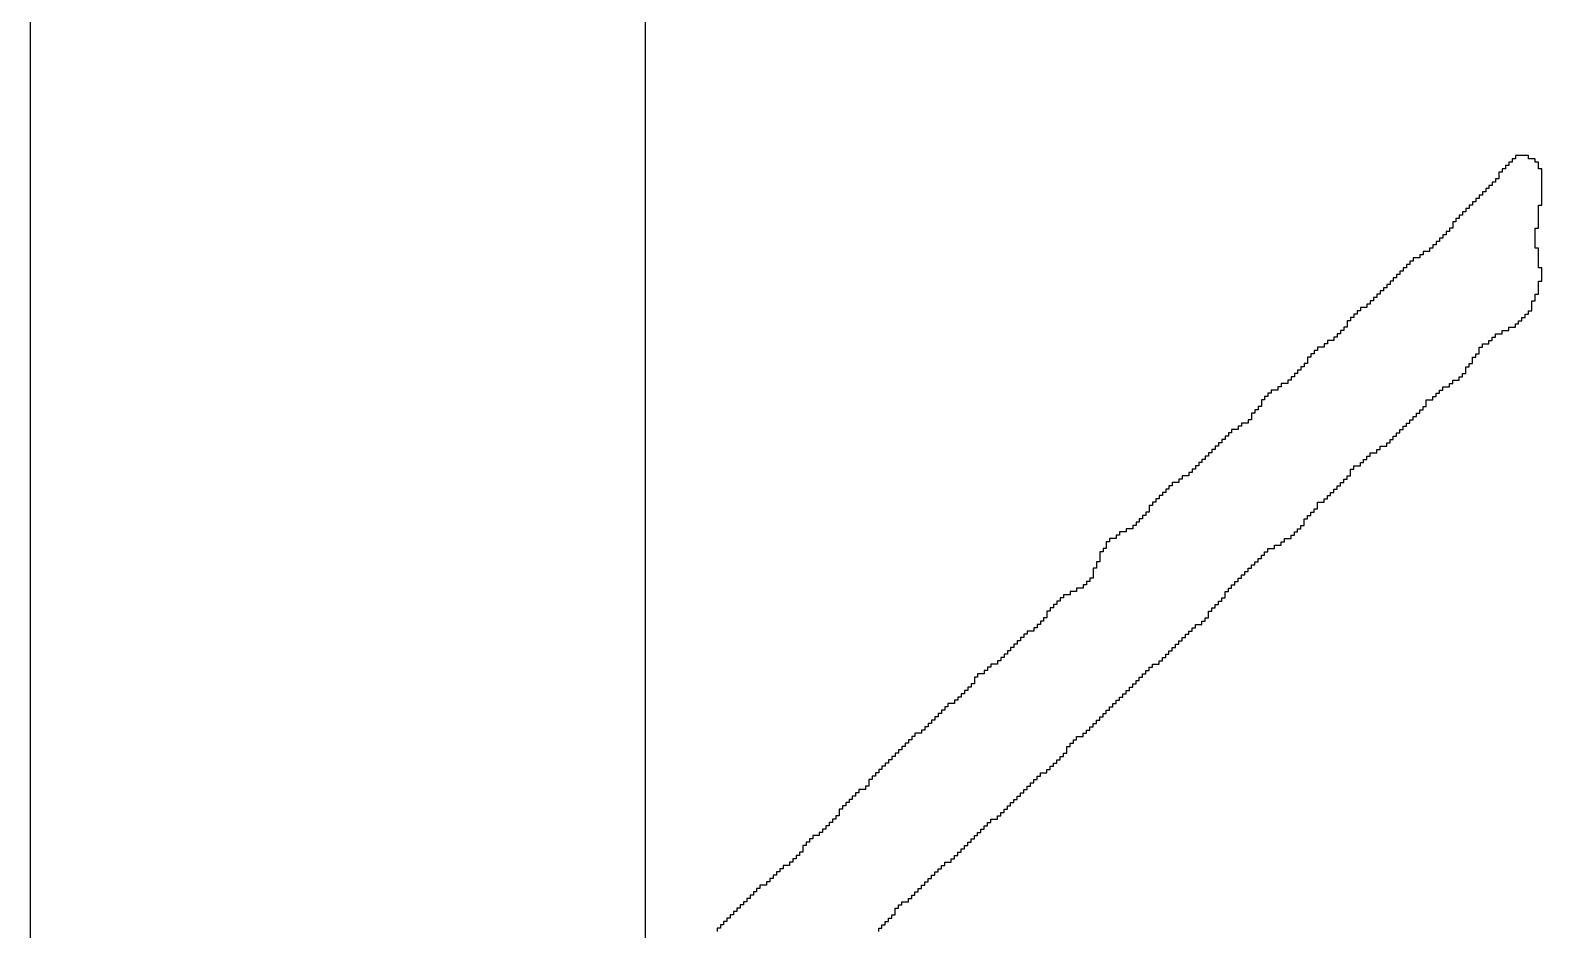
# Model space of a CAD drawing. Header units: millimetres. Extents: x 9.6 to 105, y 7.6 to 66.9.
# Drawn here: x 89.534 to 90.16, y 24.165 to 24.538 of the extents above; entities that cross this region are included whole.
import ezdxf

# ---------------------------------------------------------------- set-up
doc = ezdxf.new("R2010")
doc.units = ezdxf.units.MM
doc.layers.add('BottomOverlay', color=54, linetype='Continuous')
doc.layers.add('TopLayer', color=1, linetype='Continuous')

msp = doc.modelspace()

# ---------------------------------------------------------------- linework, layer by layer
at = {"layer": 'BottomOverlay'}
for p, q in [((90.15501, 24.48595), (90.14954, 24.48595)), ((90.14954, 24.48595), (90.14954, 24.48459)), ((90.15501, 24.48459), (90.15501, 24.48595)), ((90.14407, 24.47912), (90.1427, 24.47912)), ((90.1427, 24.47912), (90.1427, 24.47775)), ((90.14544, 24.48048), (90.14407, 24.48048)), ((90.14407, 24.48048), (90.14407, 24.47912)), ((90.1468, 24.48185), (90.14544, 24.48185)), ((90.14544, 24.48185), (90.14544, 24.48048)), ((90.14817, 24.48322), (90.1468, 24.48322)), ((90.1468, 24.48322), (90.1468, 24.48185)), ((90.14954, 24.48459), (90.14817, 24.48459)), ((90.14817, 24.48459), (90.14817, 24.48322)), ((90.15774, 24.48459), (90.15501, 24.48459)), ((90.15774, 24.48322), (90.15774, 24.48459)), ((90.15911, 24.48322), (90.15774, 24.48322)), ((90.15911, 24.48185), (90.15911, 24.48322)), ((90.15911, 24.48048), (90.15911, 24.48185)), ((90.16047, 24.48048), (90.15911, 24.48048)), ((90.16047, 24.47912), (90.16047, 24.48048)), ((90.16047, 24.47775), (90.16047, 24.47912)), ((90.13997, 24.47365), (90.1386, 24.47365)), ((90.1386, 24.47365), (90.1386, 24.47228)), ((90.14134, 24.47502), (90.13997, 24.47502)), ((90.13997, 24.47502), (90.13997, 24.47365)), ((90.1427, 24.47638), (90.14134, 24.47638)), ((90.14134, 24.47638), (90.14134, 24.47502)), ((90.1427, 24.47775), (90.1427, 24.47638)), ((90.16047, 24.47638), (90.16047, 24.47775)), ((90.16047, 24.47502), (90.16047, 24.47638)), ((90.16047, 24.47365), (90.16047, 24.47502)), ((90.16047, 24.47228), (90.16047, 24.47365)), ((90.13313, 24.46681), (90.13177, 24.46681)), ((90.13177, 24.46681), (90.13177, 24.46545)), ((90.1345, 24.46818), (90.13313, 24.46818)), ((90.13313, 24.46818), (90.13313, 24.46681)), ((90.13587, 24.46955), (90.1345, 24.46955)), ((90.1345, 24.46955), (90.1345, 24.46818)), ((90.13723, 24.47092), (90.13587, 24.47092)), ((90.13587, 24.47092), (90.13587, 24.46955)), ((90.1386, 24.47228), (90.13723, 24.47228)), ((90.13723, 24.47228), (90.13723, 24.47092)), ((90.16047, 24.47092), (90.16047, 24.47228)), ((90.16047, 24.46955), (90.16047, 24.47092)), ((90.16047, 24.46818), (90.16047, 24.46955)), ((90.16047, 24.46681), (90.16047, 24.46818)), ((90.16047, 24.46545), (90.16047, 24.46681)), ((90.1263, 24.45998), (90.12493, 24.45998)), ((90.12493, 24.45998), (90.12493, 24.45861)), ((90.12767, 24.46135), (90.1263, 24.46135)), ((90.1263, 24.46135), (90.1263, 24.45998)), ((90.12903, 24.46271), (90.12767, 24.46271)), ((90.12767, 24.46271), (90.12767, 24.46135)), ((90.1304, 24.46408), (90.12903, 24.46408)), ((90.12903, 24.46408), (90.12903, 24.46271)), ((90.13177, 24.46545), (90.1304, 24.46545)), ((90.1304, 24.46545), (90.1304, 24.46408)), ((90.15911, 24.46408), (90.15911, 24.46545)), ((90.15911, 24.46545), (90.16047, 24.46545)), ((90.15911, 24.46271), (90.15911, 24.46408)), ((90.15911, 24.46135), (90.15911, 24.46271)), ((90.15911, 24.45998), (90.15911, 24.46135)), ((90.15911, 24.45861), (90.15911, 24.45998)), ((90.1222, 24.45451), (90.12083, 24.45451)), ((90.12083, 24.45451), (90.12083, 24.45314)), ((90.12356, 24.45588), (90.1222, 24.45588)), ((90.1222, 24.45588), (90.1222, 24.45451)), ((90.12493, 24.45861), (90.12356, 24.45861)), ((90.12356, 24.45861), (90.12356, 24.45725)), ((90.12356, 24.45725), (90.12356, 24.45588)), ((90.15774, 24.45451), (90.15774, 24.45588)), ((90.15774, 24.45588), (90.15911, 24.45588)), ((90.15774, 24.45314), (90.15774, 24.45451)), ((90.15911, 24.45725), (90.15911, 24.45861)), ((90.15911, 24.45588), (90.15911, 24.45725)), ((90.11536, 24.44768), (90.114, 24.44768)), ((90.114, 24.44768), (90.114, 24.44631)), ((90.11673, 24.44904), (90.11536, 24.44904)), ((90.11536, 24.44904), (90.11536, 24.44768)), ((90.1181, 24.45041), (90.11673, 24.45041)), ((90.11673, 24.45041), (90.11673, 24.44904)), ((90.11946, 24.45178), (90.1181, 24.45178)), ((90.1181, 24.45178), (90.1181, 24.45041)), ((90.12083, 24.45314), (90.11946, 24.45314)), ((90.11946, 24.45314), (90.11946, 24.45178)), ((90.15774, 24.45178), (90.15774, 24.45314)), ((90.15774, 24.45041), (90.15774, 24.45178)), ((90.15774, 24.44904), (90.15774, 24.45041)), ((90.15774, 24.44768), (90.15774, 24.44904)), ((90.15911, 24.44768), (90.15774, 24.44768)), ((90.15911, 24.44631), (90.15911, 24.44768)), ((90.10716, 24.44221), (90.10579, 24.44221)), ((90.10579, 24.44221), (90.10579, 24.44084)), ((90.10989, 24.44358), (90.10716, 24.44358)), ((90.10716, 24.44358), (90.10716, 24.44221)), ((90.11126, 24.44494), (90.10989, 24.44494)), ((90.10989, 24.44494), (90.10989, 24.44358)), ((90.114, 24.44631), (90.11126, 24.44631)), ((90.11126, 24.44631), (90.11126, 24.44494)), ((90.15911, 24.44494), (90.15911, 24.44631)), ((90.15911, 24.44358), (90.15911, 24.44494)), ((90.15911, 24.44221), (90.15911, 24.44358)), ((90.15911, 24.44084), (90.15911, 24.44221)), ((90.10033, 24.43537), (90.09896, 24.43537)), ((90.09896, 24.43537), (90.09896, 24.434)), ((90.10169, 24.43674), (90.10033, 24.43674)), ((90.10033, 24.43674), (90.10033, 24.43537)), ((90.10306, 24.43811), (90.10169, 24.43811)), ((90.10169, 24.43811), (90.10169, 24.43674)), ((90.10443, 24.43947), (90.10306, 24.43947)), ((90.10306, 24.43947), (90.10306, 24.43811)), ((90.10579, 24.44084), (90.10443, 24.44084)), ((90.10443, 24.44084), (90.10443, 24.43947)), ((90.15911, 24.43947), (90.15911, 24.44084)), ((90.16047, 24.43947), (90.15911, 24.43947)), ((90.16047, 24.43811), (90.16047, 24.43947)), ((90.16047, 24.43674), (90.16047, 24.43811)), ((90.16047, 24.43537), (90.16047, 24.43674)), ((90.16047, 24.434), (90.16047, 24.43537)), ((90.09349, 24.42854), (90.09212, 24.42854)), ((90.09212, 24.42854), (90.09212, 24.42717)), ((90.09486, 24.42991), (90.09349, 24.42991)), ((90.09349, 24.42991), (90.09349, 24.42854)), ((90.09622, 24.43127), (90.09486, 24.43127)), ((90.09486, 24.43127), (90.09486, 24.42991)), ((90.09759, 24.43264), (90.09622, 24.43264)), ((90.09622, 24.43264), (90.09622, 24.43127)), ((90.09896, 24.434), (90.09759, 24.434)), ((90.09759, 24.434), (90.09759, 24.43264)), ((90.15774, 24.42717), (90.15774, 24.42854)), ((90.15774, 24.42854), (90.15911, 24.42854)), ((90.15911, 24.43264), (90.15911, 24.434)), ((90.15911, 24.434), (90.16047, 24.434)), ((90.15911, 24.43127), (90.15911, 24.43264)), ((90.15911, 24.42991), (90.15911, 24.43127)), ((90.15911, 24.42854), (90.15911, 24.42991)), ((90.08802, 24.42307), (90.08529, 24.42307)), ((90.08529, 24.42307), (90.08529, 24.4217)), ((90.08939, 24.42444), (90.08802, 24.42444)), ((90.08802, 24.42444), (90.08802, 24.42307)), ((90.09076, 24.4258), (90.08939, 24.4258)), ((90.08939, 24.4258), (90.08939, 24.42444)), ((90.09212, 24.42717), (90.09076, 24.42717)), ((90.09076, 24.42717), (90.09076, 24.4258)), ((90.15637, 24.42444), (90.15637, 24.4258)), ((90.15637, 24.4258), (90.15774, 24.4258)), ((90.15637, 24.42307), (90.15637, 24.42444)), ((90.15637, 24.4217), (90.15637, 24.42307)), ((90.15774, 24.4258), (90.15774, 24.42717)), ((90.08119, 24.4176), (90.07982, 24.4176)), ((90.07982, 24.4176), (90.07982, 24.41624)), ((90.07982, 24.41624), (90.07982, 24.41487)), ((90.08255, 24.41897), (90.08119, 24.41897)), ((90.08119, 24.41897), (90.08119, 24.4176)), ((90.08392, 24.42033), (90.08255, 24.42033)), ((90.08255, 24.42033), (90.08255, 24.41897)), ((90.08529, 24.4217), (90.08392, 24.4217)), ((90.08392, 24.4217), (90.08392, 24.42033)), ((90.14954, 24.41487), (90.14954, 24.41624)), ((90.14954, 24.41624), (90.1509, 24.41624)), ((90.1509, 24.41624), (90.1509, 24.4176)), ((90.1509, 24.4176), (90.15227, 24.4176)), ((90.15227, 24.4176), (90.15227, 24.41897)), ((90.15227, 24.41897), (90.15364, 24.41897)), ((90.15364, 24.41897), (90.15364, 24.42033)), ((90.15364, 24.42033), (90.15501, 24.42033)), ((90.15501, 24.42033), (90.15501, 24.4217)), ((90.15501, 24.4217), (90.15637, 24.4217)), ((90.07572, 24.41077), (90.07435, 24.41077)), ((90.07435, 24.41077), (90.07435, 24.4094)), ((90.07709, 24.41213), (90.07572, 24.41213)), ((90.07572, 24.41213), (90.07572, 24.41077)), ((90.07845, 24.4135), (90.07709, 24.4135)), ((90.07709, 24.4135), (90.07709, 24.41213)), ((90.07982, 24.41487), (90.07845, 24.41487)), ((90.07845, 24.41487), (90.07845, 24.4135)), ((90.13997, 24.4094), (90.13997, 24.41077)), ((90.13997, 24.41077), (90.14134, 24.41077)), ((90.14134, 24.41077), (90.14134, 24.41213)), ((90.14134, 24.41213), (90.14407, 24.41213)), ((90.14407, 24.41213), (90.14407, 24.4135)), ((90.14407, 24.4135), (90.1468, 24.4135)), ((90.1468, 24.4135), (90.1468, 24.41487)), ((90.1468, 24.41487), (90.14954, 24.41487)), ((90.06615, 24.40393), (90.06478, 24.40393)), ((90.06478, 24.40393), (90.06478, 24.40256)), ((90.06752, 24.4053), (90.06615, 24.4053)), ((90.06615, 24.4053), (90.06615, 24.40393)), ((90.07025, 24.40666), (90.06752, 24.40666)), ((90.06752, 24.40666), (90.06752, 24.4053)), ((90.07162, 24.40803), (90.07025, 24.40803)), ((90.07025, 24.40803), (90.07025, 24.40666)), ((90.07435, 24.4094), (90.07162, 24.4094)), ((90.07162, 24.4094), (90.07162, 24.40803)), ((90.13313, 24.40256), (90.13313, 24.40393)), ((90.13313, 24.40393), (90.1345, 24.40393)), ((90.1345, 24.4053), (90.1345, 24.40666)), ((90.1345, 24.40666), (90.13587, 24.40666)), ((90.1345, 24.40393), (90.1345, 24.4053)), ((90.13587, 24.40666), (90.13587, 24.40803)), ((90.13587, 24.40803), (90.1386, 24.40803)), ((90.1386, 24.40803), (90.1386, 24.4094)), ((90.1386, 24.4094), (90.13997, 24.4094)), ((90.06205, 24.39846), (90.06068, 24.39846)), ((90.06068, 24.39846), (90.06068, 24.3971)), ((90.06342, 24.39983), (90.06205, 24.39983)), ((90.06205, 24.39983), (90.06205, 24.39846)), ((90.06478, 24.40256), (90.06342, 24.40256)), ((90.06342, 24.40256), (90.06342, 24.4012)), ((90.06342, 24.4012), (90.06342, 24.39983)), ((90.12903, 24.3971), (90.12903, 24.39846)), ((90.12903, 24.39846), (90.1304, 24.39846)), ((90.1304, 24.39846), (90.1304, 24.39983)), ((90.1304, 24.39983), (90.13177, 24.39983)), ((90.13177, 24.4012), (90.13177, 24.40256)), ((90.13177, 24.40256), (90.13313, 24.40256)), ((90.13177, 24.39983), (90.13177, 24.4012)), ((90.05521, 24.39163), (90.05248, 24.39163)), ((90.05248, 24.39163), (90.05248, 24.39026)), ((90.05658, 24.393), (90.05521, 24.393)), ((90.05521, 24.393), (90.05521, 24.39163)), ((90.05795, 24.39436), (90.05658, 24.39436)), ((90.05658, 24.39436), (90.05658, 24.393)), ((90.05931, 24.39573), (90.05795, 24.39573)), ((90.05795, 24.39573), (90.05795, 24.39436)), ((90.06068, 24.3971), (90.05931, 24.3971)), ((90.05931, 24.3971), (90.05931, 24.39573)), ((90.1222, 24.39026), (90.1222, 24.39163)), ((90.1222, 24.39163), (90.12356, 24.39163)), ((90.12356, 24.39163), (90.12356, 24.393)), ((90.12356, 24.393), (90.1263, 24.393)), ((90.1263, 24.393), (90.1263, 24.39436)), ((90.1263, 24.39436), (90.12767, 24.39436)), ((90.12767, 24.39436), (90.12767, 24.39573)), ((90.12767, 24.39573), (90.12903, 24.39573)), ((90.12903, 24.39573), (90.12903, 24.3971)), ((90.04564, 24.38479), (90.04428, 24.38479)), ((90.04428, 24.38479), (90.04428, 24.38343)), ((90.04701, 24.38616), (90.04564, 24.38616)), ((90.04564, 24.38616), (90.04564, 24.38479)), ((90.04838, 24.38753), (90.04701, 24.38753)), ((90.04701, 24.38753), (90.04701, 24.38616)), ((90.05111, 24.38889), (90.04838, 24.38889)), ((90.04838, 24.38889), (90.04838, 24.38753)), ((90.05248, 24.39026), (90.05111, 24.39026)), ((90.05111, 24.39026), (90.05111, 24.38889)), ((90.11263, 24.38343), (90.11263, 24.38479)), ((90.11263, 24.38479), (90.11536, 24.38479)), ((90.11536, 24.38479), (90.11536, 24.38616)), ((90.11536, 24.38616), (90.11673, 24.38616)), ((90.11673, 24.38616), (90.11673, 24.38753)), ((90.11673, 24.38753), (90.1181, 24.38753)), ((90.1181, 24.38753), (90.1181, 24.38889)), ((90.1181, 24.38889), (90.11946, 24.38889)), ((90.11946, 24.38889), (90.11946, 24.39026)), ((90.11946, 24.39026), (90.1222, 24.39026)), ((90.04154, 24.37933), (90.04018, 24.37933)), ((90.04018, 24.37933), (90.04018, 24.37796)), ((90.04291, 24.38069), (90.04154, 24.38069)), ((90.04154, 24.38069), (90.04154, 24.37933)), ((90.04428, 24.38206), (90.04291, 24.38206)), ((90.04291, 24.38206), (90.04291, 24.38069)), ((90.04428, 24.38343), (90.04428, 24.38206)), ((90.10853, 24.37796), (90.10853, 24.37933)), ((90.10853, 24.37933), (90.10989, 24.37933)), ((90.10989, 24.37933), (90.10989, 24.38069)), ((90.10989, 24.38069), (90.11126, 24.38069)), ((90.11126, 24.38069), (90.11126, 24.38206)), ((90.11126, 24.38206), (90.11263, 24.38206)), ((90.11263, 24.38206), (90.11263, 24.38343)), ((90.03471, 24.37249), (90.03197, 24.37249)), ((90.03197, 24.37249), (90.03197, 24.37112)), ((90.03608, 24.37386), (90.03471, 24.37386)), ((90.03471, 24.37386), (90.03471, 24.37249)), ((90.03881, 24.37522), (90.03608, 24.37522)), ((90.03608, 24.37522), (90.03608, 24.37386)), ((90.04018, 24.37659), (90.03881, 24.37659)), ((90.03881, 24.37659), (90.03881, 24.37522)), ((90.04018, 24.37796), (90.04018, 24.37659)), ((90.10169, 24.37112), (90.10169, 24.37249)), ((90.10169, 24.37249), (90.10306, 24.37249)), ((90.10306, 24.37249), (90.10306, 24.37386)), ((90.10306, 24.37386), (90.10443, 24.37386)), ((90.10443, 24.37386), (90.10443, 24.37522)), ((90.10443, 24.37522), (90.10579, 24.37522)), ((90.10579, 24.37522), (90.10579, 24.37659)), ((90.10579, 24.37659), (90.10716, 24.37659)), ((90.10716, 24.37659), (90.10716, 24.37796)), ((90.10716, 24.37796), (90.10853, 24.37796)), ((90.02787, 24.36702), (90.02651, 24.36702)), ((90.02651, 24.36702), (90.02651, 24.36566)), ((90.02924, 24.36839), (90.02787, 24.36839)), ((90.02787, 24.36839), (90.02787, 24.36702)), ((90.03061, 24.36976), (90.02924, 24.36976)), ((90.02924, 24.36976), (90.02924, 24.36839)), ((90.03197, 24.37112), (90.03061, 24.37112)), ((90.03061, 24.37112), (90.03061, 24.36976)), ((90.09622, 24.36566), (90.09622, 24.36702)), ((90.09622, 24.36702), (90.09759, 24.36702)), ((90.09759, 24.36702), (90.09759, 24.36839)), ((90.09759, 24.36839), (90.09896, 24.36839)), ((90.09896, 24.36839), (90.09896, 24.36976)), ((90.09896, 24.36976), (90.10033, 24.36976)), ((90.10033, 24.36976), (90.10033, 24.37112)), ((90.10033, 24.37112), (90.10169, 24.37112)), ((90.02104, 24.36019), (90.01967, 24.36019)), ((90.01967, 24.36019), (90.01967, 24.35882)), ((90.02241, 24.36155), (90.02104, 24.36155)), ((90.02104, 24.36155), (90.02104, 24.36019)), ((90.02377, 24.36292), (90.02241, 24.36292)), ((90.02241, 24.36292), (90.02241, 24.36155)), ((90.02514, 24.36429), (90.02377, 24.36429)), ((90.02377, 24.36429), (90.02377, 24.36292)), ((90.02651, 24.36566), (90.02514, 24.36566)), ((90.02514, 24.36566), (90.02514, 24.36429)), ((90.08665, 24.35882), (90.08665, 24.36019)), ((90.08665, 24.36019), (90.08802, 24.36019)), ((90.08802, 24.36019), (90.08802, 24.36155)), ((90.08802, 24.36155), (90.08939, 24.36155)), ((90.08939, 24.36155), (90.08939, 24.36292)), ((90.08939, 24.36292), (90.09212, 24.36292)), ((90.09212, 24.36292), (90.09212, 24.36429)), ((90.09212, 24.36429), (90.09349, 24.36429)), ((90.09349, 24.36429), (90.09349, 24.36566)), ((90.09349, 24.36566), (90.09622, 24.36566)), ((90.0142, 24.35335), (90.01147, 24.35335)), ((90.01147, 24.35335), (90.01147, 24.35199)), ((90.01557, 24.35472), (90.0142, 24.35472)), ((90.0142, 24.35472), (90.0142, 24.35335)), ((90.01694, 24.35609), (90.01557, 24.35609)), ((90.01557, 24.35609), (90.01557, 24.35472)), ((90.0183, 24.35745), (90.01694, 24.35745)), ((90.01694, 24.35745), (90.01694, 24.35609)), ((90.01967, 24.35882), (90.0183, 24.35882)), ((90.0183, 24.35882), (90.0183, 24.35745)), ((90.07982, 24.35199), (90.07982, 24.35335)), ((90.07982, 24.35335), (90.08119, 24.35335)), ((90.08119, 24.35472), (90.08119, 24.35609)), ((90.08119, 24.35609), (90.08255, 24.35609)), ((90.08119, 24.35335), (90.08119, 24.35472)), ((90.08255, 24.35609), (90.08255, 24.35745)), ((90.08255, 24.35745), (90.08529, 24.35745)), ((90.08529, 24.35745), (90.08529, 24.35882)), ((90.08529, 24.35882), (90.08665, 24.35882)), ((90.006, 24.34788), (90.00463, 24.34788)), ((90.00463, 24.34788), (90.00463, 24.34652)), ((90.00737, 24.34925), (90.006, 24.34925)), ((90.006, 24.34925), (90.006, 24.34788)), ((90.0101, 24.35062), (90.00737, 24.35062)), ((90.00737, 24.35062), (90.00737, 24.34925)), ((90.01147, 24.35199), (90.0101, 24.35199)), ((90.0101, 24.35199), (90.0101, 24.35062)), ((90.07435, 24.34652), (90.07435, 24.34788)), ((90.07435, 24.34788), (90.07572, 24.34788)), ((90.07572, 24.34788), (90.07572, 24.34925)), ((90.07572, 24.34925), (90.07709, 24.34925)), ((90.07709, 24.34925), (90.07709, 24.35062)), ((90.07709, 24.35062), (90.07845, 24.35062)), ((90.07845, 24.35062), (90.07845, 24.35199)), ((90.07845, 24.35199), (90.07982, 24.35199)), ((89.99917, 24.34105), (89.9978, 24.34105)), ((89.9978, 24.34105), (89.9978, 24.33968)), ((90.00053, 24.34242), (89.99917, 24.34242)), ((89.99917, 24.34242), (89.99917, 24.34105)), ((90.0019, 24.34378), (90.00053, 24.34378)), ((90.00053, 24.34378), (90.00053, 24.34242)), ((90.00327, 24.34515), (90.0019, 24.34515)), ((90.0019, 24.34515), (90.0019, 24.34378)), ((90.00463, 24.34652), (90.00327, 24.34652)), ((90.00327, 24.34652), (90.00327, 24.34515)), ((90.06752, 24.34105), (90.06752, 24.34242)), ((90.06752, 24.34242), (90.07025, 24.34242)), ((90.06752, 24.33968), (90.06752, 24.34105)), ((90.07025, 24.34242), (90.07025, 24.34378)), ((90.07025, 24.34378), (90.07162, 24.34378)), ((90.07162, 24.34378), (90.07162, 24.34515)), ((90.07162, 24.34515), (90.07298, 24.34515)), ((90.07298, 24.34515), (90.07298, 24.34652)), ((90.07298, 24.34652), (90.07435, 24.34652)), ((89.99507, 24.33558), (89.9937, 24.33558)), ((89.9937, 24.33558), (89.9937, 24.33421)), ((89.99643, 24.33695), (89.99507, 24.33695)), ((89.99507, 24.33695), (89.99507, 24.33558)), ((89.9978, 24.33832), (89.99643, 24.33832)), ((89.99643, 24.33832), (89.99643, 24.33695)), ((89.9978, 24.33968), (89.9978, 24.33832)), ((90.06205, 24.33421), (90.06205, 24.33558)), ((90.06205, 24.33558), (90.06342, 24.33558)), ((90.06342, 24.33558), (90.06342, 24.33695)), ((90.06342, 24.33695), (90.06478, 24.33695)), ((90.06478, 24.33695), (90.06478, 24.33832)), ((90.06478, 24.33832), (90.06615, 24.33832)), ((90.06615, 24.33832), (90.06615, 24.33968)), ((90.06615, 24.33968), (90.06752, 24.33968)), ((89.9855, 24.32874), (89.98413, 24.32874)), ((89.98413, 24.32874), (89.98413, 24.32738)), ((89.98823, 24.33011), (89.9855, 24.33011)), ((89.9855, 24.33011), (89.9855, 24.32874)), ((89.99096, 24.33148), (89.98823, 24.33148)), ((89.98823, 24.33148), (89.98823, 24.33011)), ((89.99233, 24.33285), (89.99096, 24.33285)), ((89.99096, 24.33285), (89.99096, 24.33148)), ((89.9937, 24.33421), (89.99233, 24.33421)), ((89.99233, 24.33421), (89.99233, 24.33285)), ((90.05658, 24.32738), (90.05658, 24.32874)), ((90.05658, 24.32874), (90.05795, 24.32874)), ((90.05795, 24.32874), (90.05795, 24.33011)), ((90.05795, 24.33011), (90.05931, 24.33011)), ((90.05931, 24.33011), (90.05931, 24.33148)), ((90.05931, 24.33148), (90.06068, 24.33148)), ((90.06068, 24.33148), (90.06068, 24.33285)), ((90.06068, 24.33285), (90.06205, 24.33285)), ((90.06205, 24.33285), (90.06205, 24.33421)), ((89.98003, 24.32328), (89.97866, 24.32328)), ((89.97866, 24.32328), (89.97866, 24.32191)), ((89.98139, 24.32601), (89.98003, 24.32601)), ((89.98003, 24.32601), (89.98003, 24.32465)), ((89.98003, 24.32465), (89.98003, 24.32328)), ((89.98413, 24.32738), (89.98139, 24.32738)), ((89.98139, 24.32738), (89.98139, 24.32601)), ((90.04701, 24.32191), (90.04701, 24.32328)), ((90.04701, 24.32328), (90.04975, 24.32328)), ((90.04975, 24.32328), (90.04975, 24.32465)), ((90.04975, 24.32465), (90.05248, 24.32465)), ((90.05248, 24.32465), (90.05248, 24.32601)), ((90.05248, 24.32601), (90.05385, 24.32601)), ((90.05385, 24.32601), (90.05385, 24.32738)), ((90.05385, 24.32738), (90.05658, 24.32738)), ((89.9773, 24.31781), (89.97593, 24.31781)), ((89.97593, 24.31781), (89.97593, 24.31644)), ((89.97593, 24.31644), (89.97593, 24.31507)), ((89.97866, 24.32191), (89.9773, 24.32191)), ((89.9773, 24.32191), (89.9773, 24.32054)), ((89.9773, 24.32054), (89.9773, 24.31918)), ((89.9773, 24.31918), (89.9773, 24.31781)), ((90.04018, 24.31507), (90.04018, 24.31644)), ((90.04018, 24.31644), (90.04154, 24.31644)), ((90.04154, 24.31644), (90.04154, 24.31781)), ((90.04154, 24.31781), (90.04291, 24.31781)), ((90.04291, 24.31781), (90.04291, 24.31918)), ((90.04291, 24.31918), (90.04428, 24.31918)), ((90.04428, 24.31918), (90.04428, 24.32054)), ((90.04428, 24.32054), (90.04564, 24.32054)), ((90.04564, 24.32054), (90.04564, 24.32191)), ((90.04564, 24.32191), (90.04701, 24.32191)), ((89.97319, 24.30961), (89.97183, 24.30961)), ((89.97183, 24.30961), (89.97183, 24.30824)), ((89.97456, 24.31097), (89.97319, 24.31097)), ((89.97319, 24.31097), (89.97319, 24.30961)), ((89.97593, 24.31507), (89.97456, 24.31507)), ((89.97456, 24.31507), (89.97456, 24.31371)), ((89.97456, 24.31371), (89.97456, 24.31234)), ((89.97456, 24.31234), (89.97456, 24.31097)), ((90.03334, 24.30824), (90.03334, 24.30961)), ((90.03334, 24.30961), (90.03471, 24.30961)), ((90.03471, 24.30961), (90.03471, 24.31097)), ((90.03471, 24.31097), (90.03608, 24.31097)), ((90.03608, 24.31097), (90.03608, 24.31234)), ((90.03608, 24.31234), (90.03744, 24.31234)), ((90.03744, 24.31234), (90.03744, 24.31371)), ((90.03744, 24.31371), (90.03881, 24.31371)), ((90.03881, 24.31371), (90.03881, 24.31507)), ((90.03881, 24.31507), (90.04018, 24.31507)), ((89.96499, 24.30414), (89.96226, 24.30414)), ((89.96226, 24.30414), (89.96226, 24.30277)), ((89.96772, 24.30551), (89.96499, 24.30551)), ((89.96499, 24.30551), (89.96499, 24.30414)), ((89.97046, 24.30687), (89.96772, 24.30687)), ((89.96772, 24.30687), (89.96772, 24.30551)), ((89.97183, 24.30824), (89.97046, 24.30824)), ((89.97046, 24.30824), (89.97046, 24.30687)), ((90.02924, 24.30414), (90.02924, 24.30551)), ((90.02924, 24.30551), (90.03061, 24.30551)), ((90.02924, 24.30277), (90.02924, 24.30414)), ((90.03061, 24.30551), (90.03061, 24.30687)), ((90.03061, 24.30687), (90.03197, 24.30687)), ((90.03197, 24.30687), (90.03197, 24.30824)), ((90.03197, 24.30824), (90.03334, 24.30824)), ((89.95679, 24.2973), (89.95542, 24.2973)), ((89.95542, 24.2973), (89.95542, 24.29594)), ((89.95816, 24.29867), (89.95679, 24.29867)), ((89.95679, 24.29867), (89.95679, 24.2973)), ((89.95952, 24.30004), (89.95816, 24.30004)), ((89.95816, 24.30004), (89.95816, 24.29867)), ((89.96089, 24.3014), (89.95952, 24.3014)), ((89.95952, 24.3014), (89.95952, 24.30004)), ((89.96226, 24.30277), (89.96089, 24.30277)), ((89.96089, 24.30277), (89.96089, 24.3014)), ((90.02241, 24.29594), (90.02241, 24.2973)), ((90.02241, 24.2973), (90.02377, 24.2973)), ((90.02377, 24.2973), (90.02377, 24.29867)), ((90.02377, 24.29867), (90.02514, 24.29867)), ((90.02514, 24.29867), (90.02514, 24.30004)), ((90.02514, 24.30004), (90.02651, 24.30004)), ((90.02651, 24.30004), (90.02651, 24.3014)), ((90.02651, 24.3014), (90.02787, 24.3014)), ((90.02787, 24.3014), (90.02787, 24.30277)), ((90.02787, 24.30277), (90.02924, 24.30277)), ((89.95269, 24.29184), (89.95132, 24.29184)), ((89.95132, 24.29184), (89.95132, 24.29047)), ((89.95405, 24.2932), (89.95269, 24.2932)), ((89.95269, 24.2932), (89.95269, 24.29184)), ((89.95542, 24.29457), (89.95405, 24.29457)), ((89.95405, 24.29457), (89.95405, 24.2932)), ((89.95542, 24.29594), (89.95542, 24.29457)), ((90.01694, 24.29047), (90.01694, 24.29184)), ((90.01694, 24.29184), (90.01967, 24.29184)), ((90.01967, 24.29184), (90.01967, 24.2932)), ((90.01967, 24.2932), (90.02104, 24.2932)), ((90.02104, 24.2932), (90.02104, 24.29457)), ((90.02104, 24.29457), (90.02241, 24.29457)), ((90.02241, 24.29457), (90.02241, 24.29594)), ((89.94449, 24.285), (89.94312, 24.285)), ((89.94312, 24.285), (89.94312, 24.28363)), ((89.94585, 24.28637), (89.94449, 24.28637)), ((89.94449, 24.28637), (89.94449, 24.285)), ((89.94722, 24.28774), (89.94585, 24.28774)), ((89.94585, 24.28774), (89.94585, 24.28637)), ((89.94995, 24.2891), (89.94722, 24.2891)), ((89.94722, 24.2891), (89.94722, 24.28774)), ((89.95132, 24.29047), (89.94995, 24.29047)), ((89.94995, 24.29047), (89.94995, 24.2891)), ((90.0101, 24.28363), (90.0101, 24.285)), ((90.0101, 24.285), (90.01147, 24.285)), ((90.01147, 24.285), (90.01147, 24.28637)), ((90.01147, 24.28637), (90.01284, 24.28637)), ((90.01284, 24.28637), (90.01284, 24.28774)), ((90.01284, 24.28774), (90.0142, 24.28774)), ((90.0142, 24.28774), (90.0142, 24.2891)), ((90.0142, 24.2891), (90.01557, 24.2891)), ((90.01557, 24.2891), (90.01557, 24.29047)), ((90.01557, 24.29047), (90.01694, 24.29047)), ((89.93765, 24.27817), (89.93628, 24.27817)), ((89.93628, 24.27817), (89.93628, 24.2768)), ((89.93902, 24.27953), (89.93765, 24.27953)), ((89.93765, 24.27953), (89.93765, 24.27817)), ((89.94038, 24.2809), (89.93902, 24.2809)), ((89.93902, 24.2809), (89.93902, 24.27953)), ((89.94175, 24.28227), (89.94038, 24.28227)), ((89.94038, 24.28227), (89.94038, 24.2809)), ((89.94312, 24.28363), (89.94175, 24.28363)), ((89.94175, 24.28363), (89.94175, 24.28227)), ((90.00327, 24.2768), (90.00327, 24.27817)), ((90.00327, 24.27817), (90.00463, 24.27817)), ((90.00463, 24.27817), (90.00463, 24.27953)), ((90.00463, 24.27953), (90.006, 24.27953)), ((90.006, 24.27953), (90.006, 24.2809)), ((90.006, 24.2809), (90.00737, 24.2809)), ((90.00737, 24.2809), (90.00737, 24.28227)), ((90.00737, 24.28227), (90.00874, 24.28227)), ((90.00874, 24.28227), (90.00874, 24.28363)), ((90.00874, 24.28363), (90.0101, 24.28363)), ((89.93082, 24.2727), (89.92945, 24.2727)), ((89.92945, 24.2727), (89.92945, 24.27133)), ((89.93218, 24.27407), (89.93082, 24.27407)), ((89.93082, 24.27407), (89.93082, 24.2727)), ((89.93492, 24.27543), (89.93218, 24.27543)), ((89.93218, 24.27543), (89.93218, 24.27407)), ((89.93628, 24.2768), (89.93492, 24.2768)), ((89.93492, 24.2768), (89.93492, 24.27543)), ((89.99643, 24.27133), (89.99643, 24.2727)), ((89.99643, 24.2727), (89.9978, 24.2727)), ((89.9978, 24.2727), (89.9978, 24.27407)), ((89.9978, 24.27407), (89.99917, 24.27407)), ((89.99917, 24.27407), (89.99917, 24.27543)), ((89.99917, 24.27543), (90.0019, 24.27543)), ((90.0019, 24.27543), (90.0019, 24.2768)), ((90.0019, 24.2768), (90.00327, 24.2768)), ((89.92398, 24.26586), (89.92261, 24.26586)), ((89.92261, 24.26586), (89.92261, 24.2645)), ((89.92535, 24.26723), (89.92398, 24.26723)), ((89.92398, 24.26723), (89.92398, 24.26586)), ((89.92671, 24.26996), (89.92535, 24.26996)), ((89.92535, 24.26996), (89.92535, 24.2686)), ((89.92535, 24.2686), (89.92535, 24.26723)), ((89.92945, 24.27133), (89.92671, 24.27133)), ((89.92671, 24.27133), (89.92671, 24.26996)), ((89.9896, 24.2645), (89.9896, 24.26586)), ((89.9896, 24.26586), (89.99096, 24.26586)), ((89.99096, 24.26586), (89.99096, 24.26723)), ((89.99096, 24.26723), (89.99233, 24.26723)), ((89.99233, 24.26723), (89.99233, 24.2686)), ((89.99233, 24.2686), (89.9937, 24.2686)), ((89.9937, 24.2686), (89.9937, 24.26996)), ((89.9937, 24.26996), (89.99507, 24.26996)), ((89.99507, 24.26996), (89.99507, 24.27133)), ((89.99507, 24.27133), (89.99643, 24.27133)), ((89.91851, 24.2604), (89.91715, 24.2604)), ((89.91715, 24.2604), (89.91715, 24.25903)), ((89.91988, 24.26176), (89.91851, 24.26176)), ((89.91851, 24.26176), (89.91851, 24.2604)), ((89.92125, 24.26313), (89.91988, 24.26313)), ((89.91988, 24.26313), (89.91988, 24.26176)), ((89.92261, 24.2645), (89.92125, 24.2645)), ((89.92125, 24.2645), (89.92125, 24.26313)), ((89.98413, 24.25903), (89.98413, 24.2604)), ((89.98413, 24.2604), (89.9855, 24.2604)), ((89.9855, 24.2604), (89.9855, 24.26176)), ((89.9855, 24.26176), (89.98686, 24.26176)), ((89.98686, 24.26176), (89.98686, 24.26313)), ((89.98686, 24.26313), (89.98823, 24.26313)), ((89.98823, 24.26313), (89.98823, 24.2645)), ((89.98823, 24.2645), (89.9896, 24.2645)), ((89.91031, 24.25356), (89.90894, 24.25356)), ((89.90894, 24.25356), (89.90894, 24.25219)), ((89.91168, 24.25493), (89.91031, 24.25493)), ((89.91031, 24.25493), (89.91031, 24.25356)), ((89.91304, 24.25629), (89.91168, 24.25629)), ((89.91168, 24.25629), (89.91168, 24.25493)), ((89.91441, 24.25766), (89.91304, 24.25766)), ((89.91304, 24.25766), (89.91304, 24.25629)), ((89.91715, 24.25903), (89.91441, 24.25903)), ((89.91441, 24.25903), (89.91441, 24.25766)), ((89.9773, 24.25219), (89.9773, 24.25356)), ((89.9773, 24.25356), (89.97866, 24.25356)), ((89.97866, 24.25356), (89.97866, 24.25493)), ((89.97866, 24.25493), (89.98003, 24.25493)), ((89.98003, 24.25493), (89.98003, 24.25629)), ((89.98003, 24.25629), (89.98139, 24.25629)), ((89.98139, 24.25629), (89.98139, 24.25766)), ((89.98139, 24.25766), (89.98276, 24.25766)), ((89.98276, 24.25766), (89.98276, 24.25903)), ((89.98276, 24.25903), (89.98413, 24.25903)), ((89.90484, 24.24809), (89.90348, 24.24809)), ((89.90348, 24.24809), (89.90348, 24.24673)), ((89.90621, 24.24946), (89.90484, 24.24946)), ((89.90484, 24.24946), (89.90484, 24.24809)), ((89.90758, 24.25083), (89.90621, 24.25083)), ((89.90621, 24.25083), (89.90621, 24.24946)), ((89.90894, 24.25219), (89.90758, 24.25219)), ((89.90758, 24.25219), (89.90758, 24.25083)), ((89.97183, 24.24673), (89.97183, 24.24809)), ((89.97183, 24.24809), (89.97319, 24.24809)), ((89.97319, 24.24809), (89.97319, 24.24946)), ((89.97319, 24.24946), (89.97456, 24.24946)), ((89.97456, 24.24946), (89.97456, 24.25083)), ((89.97456, 24.25083), (89.97593, 24.25083)), ((89.97593, 24.25083), (89.97593, 24.25219)), ((89.97593, 24.25219), (89.9773, 24.25219)), ((89.89664, 24.24126), (89.89527, 24.24126)), ((89.89527, 24.24126), (89.89527, 24.23989)), ((89.89801, 24.24262), (89.89664, 24.24262)), ((89.89664, 24.24262), (89.89664, 24.24126)), ((89.89937, 24.24399), (89.89801, 24.24399)), ((89.89801, 24.24399), (89.89801, 24.24262)), ((89.90074, 24.24536), (89.89937, 24.24536)), ((89.89937, 24.24536), (89.89937, 24.24399)), ((89.90348, 24.24673), (89.90074, 24.24673)), ((89.90074, 24.24673), (89.90074, 24.24536)), ((89.96362, 24.23989), (89.96362, 24.24126)), ((89.96362, 24.24126), (89.96499, 24.24126)), ((89.96499, 24.24126), (89.96499, 24.24262)), ((89.96499, 24.24262), (89.96636, 24.24262)), ((89.96636, 24.24262), (89.96636, 24.24399)), ((89.96636, 24.24399), (89.96772, 24.24399)), ((89.96772, 24.24399), (89.96772, 24.24536)), ((89.96772, 24.24536), (89.97046, 24.24536)), ((89.97046, 24.24536), (89.97046, 24.24673)), ((89.97046, 24.24673), (89.97183, 24.24673)), ((89.8898, 24.23442), (89.88844, 24.23442)), ((89.88844, 24.23442), (89.88844, 24.23306)), ((89.89117, 24.23579), (89.8898, 24.23579)), ((89.8898, 24.23579), (89.8898, 24.23442)), ((89.89254, 24.23715), (89.89117, 24.23715)), ((89.89117, 24.23715), (89.89117, 24.23579)), ((89.89391, 24.23852), (89.89254, 24.23852)), ((89.89254, 24.23852), (89.89254, 24.23715)), ((89.89527, 24.23989), (89.89391, 24.23989)), ((89.89391, 24.23989), (89.89391, 24.23852)), ((89.95816, 24.23306), (89.95816, 24.23442)), ((89.95816, 24.23442), (89.95952, 24.23442)), ((89.95952, 24.23442), (89.95952, 24.23579)), ((89.95952, 24.23579), (89.96089, 24.23579)), ((89.96089, 24.23579), (89.96089, 24.23715)), ((89.96089, 24.23715), (89.96226, 24.23715)), ((89.96226, 24.23715), (89.96226, 24.23852)), ((89.96226, 24.23852), (89.96362, 24.23852)), ((89.96362, 24.23852), (89.96362, 24.23989)), ((89.88434, 24.22895), (89.88297, 24.22895)), ((89.88297, 24.22895), (89.88297, 24.22759)), ((89.8857, 24.23032), (89.88434, 24.23032)), ((89.88434, 24.23032), (89.88434, 24.22895)), ((89.88707, 24.23169), (89.8857, 24.23169)), ((89.8857, 24.23169), (89.8857, 24.23032)), ((89.88844, 24.23306), (89.88707, 24.23306)), ((89.88707, 24.23306), (89.88707, 24.23169)), ((89.95132, 24.22759), (89.95132, 24.22895)), ((89.95132, 24.22895), (89.95269, 24.22895)), ((89.95269, 24.22895), (89.95269, 24.23032)), ((89.95269, 24.23032), (89.95542, 24.23032)), ((89.95542, 24.23032), (89.95542, 24.23169)), ((89.95542, 24.23169), (89.95679, 24.23169)), ((89.95679, 24.23169), (89.95679, 24.23306)), ((89.95679, 24.23306), (89.95816, 24.23306)), ((89.8775, 24.22212), (89.87613, 24.22212)), ((89.87613, 24.22212), (89.87613, 24.22075)), ((89.88024, 24.22348), (89.8775, 24.22348)), ((89.8775, 24.22348), (89.8775, 24.22212)), ((89.8816, 24.22485), (89.88024, 24.22485)), ((89.88024, 24.22485), (89.88024, 24.22348)), ((89.88297, 24.22759), (89.8816, 24.22759)), ((89.8816, 24.22759), (89.8816, 24.22622)), ((89.8816, 24.22622), (89.8816, 24.22485)), ((89.94449, 24.22075), (89.94449, 24.22212)), ((89.94449, 24.22212), (89.94585, 24.22212)), ((89.94585, 24.22212), (89.94585, 24.22348)), ((89.94585, 24.22348), (89.94722, 24.22348)), ((89.94722, 24.22348), (89.94722, 24.22485)), ((89.94722, 24.22485), (89.94859, 24.22485)), ((89.94859, 24.22485), (89.94859, 24.22622)), ((89.94859, 24.22622), (89.94995, 24.22622)), ((89.94995, 24.22622), (89.94995, 24.22759)), ((89.94995, 24.22759), (89.95132, 24.22759)), ((89.87204, 24.21665), (89.87067, 24.21665)), ((89.87067, 24.21665), (89.87067, 24.21528)), ((89.8734, 24.21802), (89.87204, 24.21802)), ((89.87204, 24.21802), (89.87204, 24.21665)), ((89.87477, 24.21939), (89.8734, 24.21939)), ((89.8734, 24.21939), (89.8734, 24.21802)), ((89.87613, 24.22075), (89.87477, 24.22075)), ((89.87477, 24.22075), (89.87477, 24.21939)), ((89.93902, 24.21528), (89.93902, 24.21665)), ((89.93902, 24.21665), (89.94038, 24.21665)), ((89.94038, 24.21665), (89.94038, 24.21802)), ((89.94038, 24.21802), (89.94175, 24.21802)), ((89.94175, 24.21802), (89.94175, 24.21939)), ((89.94175, 24.21939), (89.94312, 24.21939)), ((89.94312, 24.21939), (89.94312, 24.22075)), ((89.94312, 24.22075), (89.94449, 24.22075)), ((89.86657, 24.20981), (89.8652, 24.20981)), ((89.8652, 24.20981), (89.8652, 24.20845)), ((89.86793, 24.21118), (89.86657, 24.21118)), ((89.86657, 24.21118), (89.86657, 24.20981)), ((89.8693, 24.21255), (89.86793, 24.21255)), ((89.86793, 24.21255), (89.86793, 24.21118)), ((89.87067, 24.21528), (89.8693, 24.21528)), ((89.8693, 24.21528), (89.8693, 24.21392)), ((89.8693, 24.21392), (89.8693, 24.21255)), ((89.93082, 24.20845), (89.93082, 24.20981)), ((89.93082, 24.20981), (89.93218, 24.20981)), ((89.93218, 24.20981), (89.93218, 24.21118)), ((89.93218, 24.21118), (89.93492, 24.21118)), ((89.93492, 24.21118), (89.93492, 24.21255)), ((89.93492, 24.21255), (89.93628, 24.21255)), ((89.93628, 24.21255), (89.93628, 24.21392)), ((89.93628, 24.21392), (89.93765, 24.21392)), ((89.93765, 24.21392), (89.93765, 24.21528)), ((89.93765, 24.21528), (89.93902, 24.21528)), ((89.8611, 24.20435), (89.85836, 24.20435)), ((89.85836, 24.20435), (89.85836, 24.20298)), ((89.86246, 24.20571), (89.8611, 24.20571)), ((89.8611, 24.20571), (89.8611, 24.20435)), ((89.86383, 24.20708), (89.86246, 24.20708)), ((89.86246, 24.20708), (89.86246, 24.20571)), ((89.8652, 24.20845), (89.86383, 24.20845)), ((89.86383, 24.20845), (89.86383, 24.20708)), ((89.92535, 24.20298), (89.92535, 24.20435)), ((89.92535, 24.20435), (89.92671, 24.20435)), ((89.92671, 24.20435), (89.92671, 24.20571)), ((89.92671, 24.20571), (89.92808, 24.20571)), ((89.92808, 24.20571), (89.92808, 24.20708)), ((89.92808, 24.20708), (89.92945, 24.20708)), ((89.92945, 24.20708), (89.92945, 24.20845)), ((89.92945, 24.20845), (89.93082, 24.20845)), ((89.85426, 24.19751), (89.8529, 24.19751)), ((89.8529, 24.19751), (89.8529, 24.19615)), ((89.85563, 24.20025), (89.85426, 24.20025)), ((89.85426, 24.20025), (89.85426, 24.19888)), ((89.85426, 24.19888), (89.85426, 24.19751)), ((89.857, 24.20161), (89.85563, 24.20161)), ((89.85563, 24.20161), (89.85563, 24.20025)), ((89.85836, 24.20298), (89.857, 24.20298)), ((89.857, 24.20298), (89.857, 24.20161)), ((89.91851, 24.19615), (89.91851, 24.19751)), ((89.91851, 24.19751), (89.91988, 24.19751)), ((89.91988, 24.19751), (89.91988, 24.19888)), ((89.91988, 24.19888), (89.92125, 24.19888)), ((89.92125, 24.19888), (89.92125, 24.20025)), ((89.92125, 24.20025), (89.92261, 24.20025)), ((89.92261, 24.20025), (89.92261, 24.20161)), ((89.92261, 24.20161), (89.92398, 24.20161)), ((89.92398, 24.20161), (89.92398, 24.20298)), ((89.92398, 24.20298), (89.92535, 24.20298)), ((89.84606, 24.19068), (89.84469, 24.19068)), ((89.84469, 24.19068), (89.84469, 24.18931)), ((89.84879, 24.19204), (89.84606, 24.19204)), ((89.84606, 24.19204), (89.84606, 24.19068)), ((89.85016, 24.19341), (89.84879, 24.19341)), ((89.84879, 24.19341), (89.84879, 24.19204)), ((89.85153, 24.19478), (89.85016, 24.19478)), ((89.85016, 24.19478), (89.85016, 24.19341)), ((89.8529, 24.19615), (89.85153, 24.19615)), ((89.85153, 24.19615), (89.85153, 24.19478)), ((89.91031, 24.18931), (89.91031, 24.19068)), ((89.91031, 24.19068), (89.91168, 24.19068)), ((89.91168, 24.19068), (89.91168, 24.19204)), ((89.91168, 24.19204), (89.91304, 24.19204)), ((89.91304, 24.19204), (89.91304, 24.19341)), ((89.91304, 24.19341), (89.91578, 24.19341)), ((89.91578, 24.19341), (89.91578, 24.19478)), ((89.91578, 24.19478), (89.91715, 24.19478)), ((89.91715, 24.19478), (89.91715, 24.19615)), ((89.91715, 24.19615), (89.91851, 24.19615)), ((89.84059, 24.18521), (89.83923, 24.18521)), ((89.83923, 24.18521), (89.83923, 24.18384)), ((89.84196, 24.18658), (89.84059, 24.18658)), ((89.84059, 24.18658), (89.84059, 24.18521)), ((89.84333, 24.18794), (89.84196, 24.18794)), ((89.84196, 24.18794), (89.84196, 24.18658)), ((89.84469, 24.18931), (89.84333, 24.18931)), ((89.84333, 24.18931), (89.84333, 24.18794)), ((89.90484, 24.18384), (89.90484, 24.18521)), ((89.90484, 24.18521), (89.90621, 24.18521)), ((89.90621, 24.18521), (89.90621, 24.18658)), ((89.90621, 24.18658), (89.90758, 24.18658)), ((89.90758, 24.18658), (89.90758, 24.18794)), ((89.90758, 24.18794), (89.90894, 24.18794)), ((89.90894, 24.18794), (89.90894, 24.18931)), ((89.90894, 24.18931), (89.91031, 24.18931)), ((89.83239, 24.17837), (89.83102, 24.17837)), ((89.83102, 24.17837), (89.83102, 24.17701)), ((89.83376, 24.17974), (89.83239, 24.17974)), ((89.83239, 24.17974), (89.83239, 24.17837)), ((89.83512, 24.18111), (89.83376, 24.18111)), ((89.83376, 24.18111), (89.83376, 24.17974)), ((89.83649, 24.18248), (89.83512, 24.18248)), ((89.83512, 24.18248), (89.83512, 24.18111)), ((89.83923, 24.18384), (89.83649, 24.18384)), ((89.83649, 24.18384), (89.83649, 24.18248)), ((89.89801, 24.17701), (89.89801, 24.17837)), ((89.89801, 24.17837), (89.89937, 24.17837)), ((89.89937, 24.17837), (89.89937, 24.17974)), ((89.89937, 24.17974), (89.90074, 24.17974)), ((89.90074, 24.17974), (89.90074, 24.18111)), ((89.90074, 24.18111), (89.90211, 24.18111)), ((89.90211, 24.18111), (89.90211, 24.18248)), ((89.90211, 24.18248), (89.90348, 24.18248)), ((89.90348, 24.18248), (89.90348, 24.18384)), ((89.90348, 24.18384), (89.90484, 24.18384)), ((89.82692, 24.17291), (89.82556, 24.17291)), ((89.82556, 24.17291), (89.82556, 24.17154)), ((89.82829, 24.17427), (89.82692, 24.17427)), ((89.82692, 24.17427), (89.82692, 24.17291)), ((89.82966, 24.17564), (89.82829, 24.17564)), ((89.82829, 24.17564), (89.82829, 24.17427)), ((89.83102, 24.17701), (89.82966, 24.17701)), ((89.82966, 24.17701), (89.82966, 24.17564)), ((89.89254, 24.17291), (89.89254, 24.17427)), ((89.89254, 24.17427), (89.89391, 24.17427)), ((89.89254, 24.17154), (89.89254, 24.17291)), ((89.89391, 24.17427), (89.89391, 24.17564)), ((89.89391, 24.17564), (89.89527, 24.17564)), ((89.89527, 24.17564), (89.89527, 24.17701)), ((89.89527, 24.17701), (89.89801, 24.17701)), ((89.82009, 24.16607), (89.81872, 24.16607)), ((89.81872, 24.16607), (89.81872, 24.1647)), ((89.82145, 24.16744), (89.82009, 24.16744)), ((89.82009, 24.16744), (89.82009, 24.16607)), ((89.82282, 24.16881), (89.82145, 24.16881)), ((89.82145, 24.16881), (89.82145, 24.16744)), ((89.82419, 24.17017), (89.82282, 24.17017)), ((89.82282, 24.17017), (89.82282, 24.16881)), ((89.82556, 24.17154), (89.82419, 24.17154)), ((89.82419, 24.17154), (89.82419, 24.17017)), ((89.8857, 24.1647), (89.8857, 24.16607)), ((89.8857, 24.16607), (89.88707, 24.16607)), ((89.88707, 24.16607), (89.88707, 24.16744)), ((89.88707, 24.16744), (89.88844, 24.16744)), ((89.88844, 24.16744), (89.88844, 24.16881)), ((89.88844, 24.16881), (89.8898, 24.16881)), ((89.8898, 24.16881), (89.8898, 24.17017)), ((89.8898, 24.17017), (89.89117, 24.17017)), ((89.89117, 24.17017), (89.89117, 24.17154)), ((89.89117, 24.17154), (89.89254, 24.17154))]:
    msp.add_line(p, q, dxfattribs=at)
at = {"layer": 'TopLayer'}
for p, q in [((89.5341, 24.98006), (89.5341, 21.59)), ((89.789, 21.59), (89.789, 24.98006))]:
    msp.add_line(p, q, dxfattribs=at)

doc.saveas('drawing.dxf')
